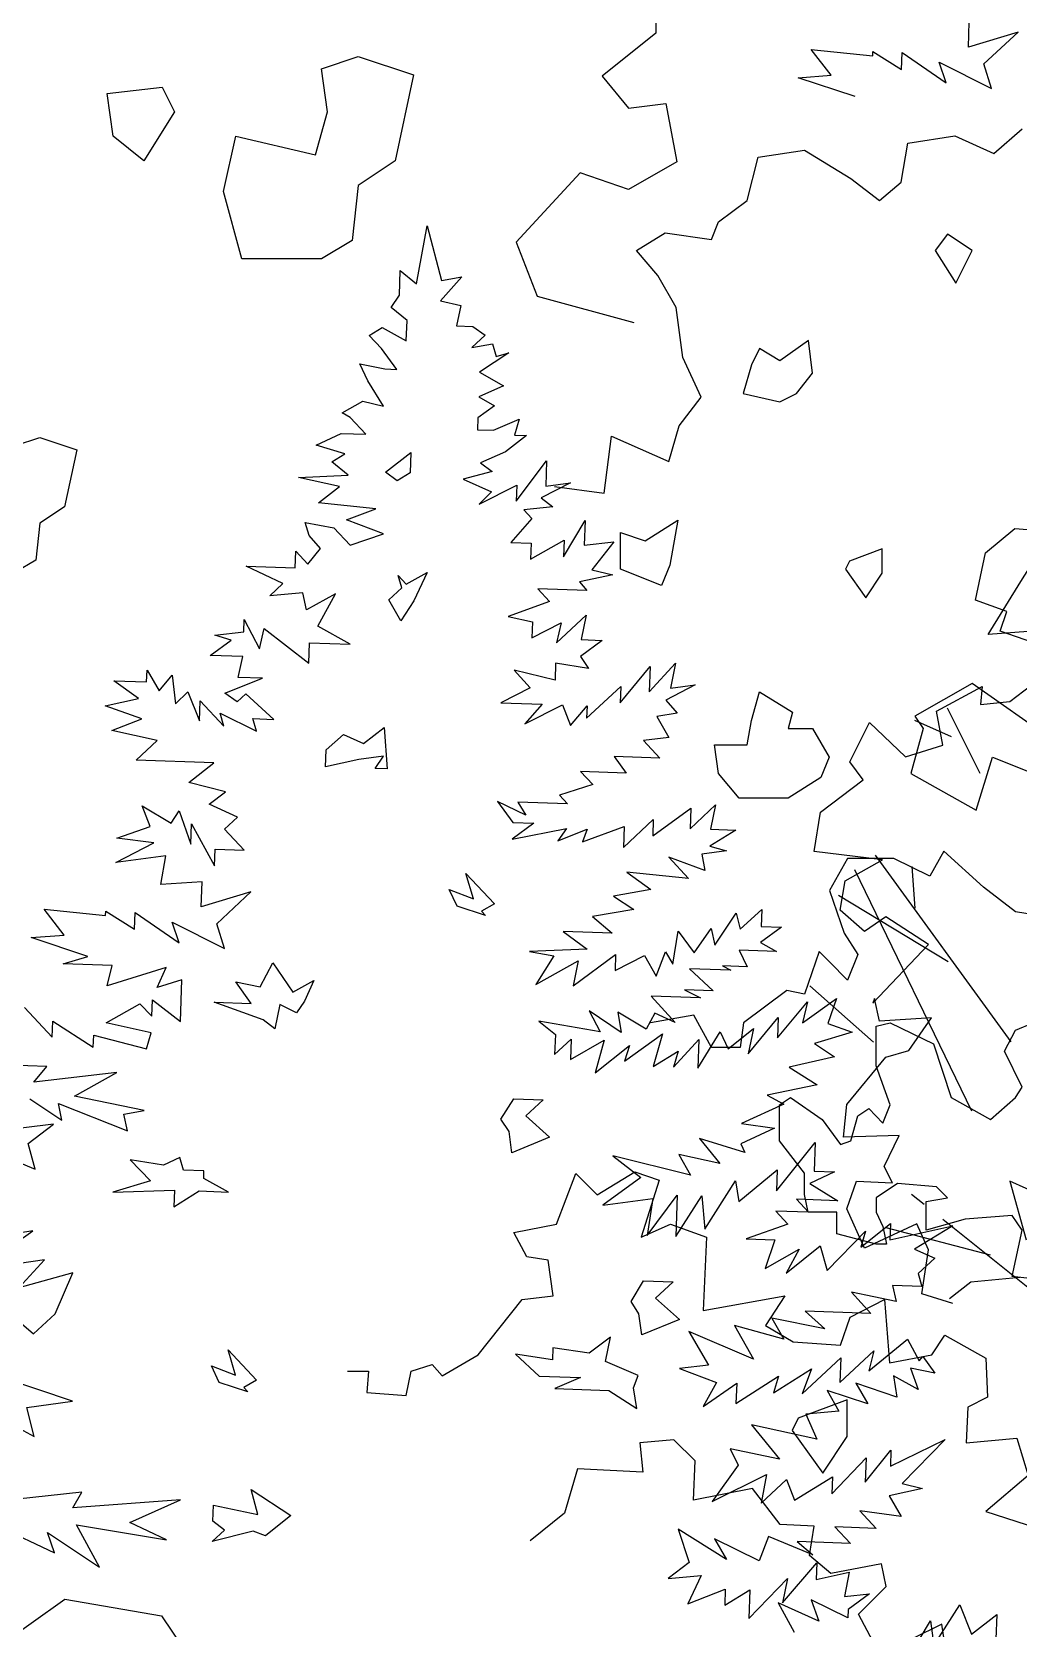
# Model space of a CAD drawing. Header units: inches. Extents: x -11 to 128, y 7 to 56.
# Drawn here: x 54.617 to 54.903, y 23.3852 to 23.8482 of the extents above; entities that cross this region are included whole.
import ezdxf

# ---------------------------------------------------------------- set-up
doc = ezdxf.new("R2010")
doc.units = ezdxf.units.IN
doc.header["$MEASUREMENT"] = 0
doc.layers.add('CAY', color=94, linetype='Continuous')
doc.layers.add('CAY-3', color=61, linetype='Continuous')
picture_1 = doc.add_image_def('image1.jpg', size_in_pixel=(1680, 1093))

# ---------------------------------------------------------------- blocks, each defined once
blk = doc.blocks.new('A$C76451831')
at = {"layer": 'CAY'}
for p, q in [((1580.1, 1739.3), (1673.3, 1805.4)), ((1673.3, 1805.4), (1735.8, 1794.7)), ((1735.8, 1794.7), (1756.4, 1764.1)), ((4318.3, 1371.1), (4318.3, 1336.3)), ((4520.1, 1327.3), (4520.7, 1343.6)), ((4318.3, 1336.3), (4283.5, 1308.6)), ((4552.2, 1337), (4520.1, 1327.3)), ((4530.1, 1316.5), (4552.2, 1337)), ((4431.5, 1309.1), (4418.5, 1325.8)), ((4418.5, 1325.8), (4458.3, 1321.7)), ((4458.3, 1321.7), (4458.4, 1324.4)), ((4458.4, 1324.4), (4477, 1312.9)), ((4477, 1312.9), (4477.4, 1323.8)), ((4477.4, 1323.8), (4505.7, 1304.2)), ((4501.2, 1317.5), (4535, 1300.5)), ((4505.7, 1304.2), (4501.2, 1317.5)), ((4535, 1300.5), (4530.1, 1316.5)), ((4283.5, 1308.6), (4300.6, 1287.9)), ((4410.2, 1307.5), (4431.5, 1309.1)), ((4446.9, 1295.4), (4410.2, 1307.5)), ((4300.6, 1287.9), (4324.7, 1290.9)), ((4324.7, 1290.9), (4331.8, 1253.1)), ((4481, 1265.2), (4511.3, 1269.9)), ((4511.3, 1269.9), (4536.5, 1258.5)), ((4536.5, 1258.5), (4554.9, 1274.6)), ((4384.3, 1256.1), (4414.2, 1260.8)), ((4414.2, 1260.8), (4444.1, 1242.4)), ((4476.7, 1240), (4481, 1265.2)), ((4331.8, 1253.1), (4300.6, 1235.4)), ((4377.3, 1228.2), (4384.3, 1256.1)), ((4269.3, 1246.1), (4228, 1201.2)), ((4300.6, 1235.4), (4269.3, 1246.1)), ((4444.1, 1242.4), (4462.6, 1228.2)), ((4462.6, 1228.2), (4476.7, 1240)), ((4358.8, 1214.4), (4377.3, 1228.2)), ((4305.7, 1196), (4324.2, 1207.4)), ((4324.2, 1207.4), (4354.1, 1203)), ((4354.1, 1203), (4358.8, 1214.4)), ((4228, 1201.2), (4241.6, 1166.4)), ((4319.5, 1179.8), (4305.7, 1196)), ((4331.3, 1159), (4319.5, 1179.8)), ((4241.6, 1166.4), (4304.1, 1149.3)), ((4335.6, 1126.7), (4331.3, 1159)), ((4347.4, 1101.2), (4335.6, 1126.7)), ((4333.2, 1082.7), (4347.4, 1101.2)), ((4284.9, 1039.1), (4289.6, 1076)), ((4289.6, 1076), (4326.6, 1059.5)), ((4326.6, 1059.5), (4333.2, 1082.7)), ((4252.7, 1043.4), (4284.9, 1039.1)), ((4527.8, 857.9), (4506.6, 900.2)), ((4509.3, 881.7), (4485.5, 892.2)), ((4547.7, 684.5), (4460.2, 805.1)), ((4504.2, 807.8), (4495.2, 791.7)), ((4529.8, 784.6), (4504.2, 807.8)), ((4442.1, 803.1), (4430.3, 782.3)), ((4472, 803.1), (4442.1, 803.1)), ((4522.3, 639.8), (4446.8, 795.6)), ((4495.2, 791.7), (4472, 803.1)), ((4485.8, 770.9), (4483.8, 797.9)), ((4550.6, 768.5), (4529.8, 784.6)), ((4430.3, 782.3), (4439.8, 754.7)), ((4507, 736.3), (4436.2, 779.1)), ((4580.5, 763.8), (4550.6, 768.5)), ((4439.8, 754.7), (4448.8, 741)), ((4423.7, 742.9), (4414.2, 715.4)), ((4430.3, 736.3), (4423.7, 742.9)), ((4442.1, 724.5), (4430.3, 736.3)), ((4448.8, 741), (4442.1, 724.5)), ((4402.8, 717.8), (4374.9, 696.9)), ((4414.2, 715.4), (4402.8, 717.8)), ((4458.8, 684.4), (4417.8, 720.8)), ((4342.7, 701.7), (4314.8, 696.9)), ((4354.1, 680.8), (4342.7, 701.7)), ((4374.9, 696.9), (4372.6, 680.8)), ((4372.6, 680.8), (4354.1, 680.8)), ((4491.5, 579.5), (4483.4, 586)), ((4541.2, 539.6), (4503.7, 569.7)), ((4534.5, 546.7), (4466.9, 564.4)), ((4589.9, 500.7), (4541.2, 539.6))]:
    blk.add_line(p, q, dxfattribs=at)
for points in [[(530, 749.3), (509.9, 755.6), (514.2, 784.1), (506.8, 800.9), (473, 785.1), (461.4, 810.4), (467.7, 828.4), (490.9, 827.3), (485.7, 837.9), (495.2, 857.9), (459.3, 856.8), (461.4, 877.9), (486.7, 908.5), (501.5, 912.7), (516.3, 933.8), (482.5, 931.7), (479.3, 946.5), (478.3, 943.3), (514.2, 981.3), (486.7, 999.2), (473, 989.7), (457.2, 1003.4), (460.4, 1022.4), (484.6, 1036.1), (440.3, 1041.4), (444.5, 1066.7), (472, 1087.8), (463.5, 1099.4), (476.2, 1124.7), (499.4, 1102.6), (523.6, 1110), (519.4, 1132.1), (549, 1147.9), (547.9, 1136.3), (566.9, 1138.4), (584.8, 1152.1)], [(581.7, 1176.4), (560.6, 1183.8), (564.8, 1196.4), (544.7, 1203.8), (551.1, 1234.4), (570.1, 1250.2), (594.3, 1248.1)], [(3893.2, 371.5), (3929.8, 354.3), (3925.3, 367.6), (3958.9, 345.2), (3944, 372.4), (4002.2, 362.7), (3978.5, 373.9), (4011.2, 388.7), (3941.7, 383.4), (3947.5, 393.6), (3893.8, 387.8)], [(3890.3, 443.7), (3916.6, 429.6), (3911.8, 448.3), (3941.4, 452.3), (3896.6, 467.5)], [(3890.2, 518), (3916.2, 495.8), (3930.2, 508.9), (3941.6, 535.3), (3906.8, 525.6), (3923.3, 543.6), (3880.5, 537.4), (3915.8, 562.4), (3862.5, 553.9)], [(3896.2, 611.2), (3917.2, 602.3), (3912.8, 618.8), (3929.1, 631.3), (3894, 627.1)], [(3913.8, 647.7), (3934.6, 633.9), (3932.3, 644.8), (3976.9, 627), (3974.6, 637.9), (3987.8, 640.2), (3942.8, 649.4), (3970.1, 664.8), (3916.4, 658.5), (3924.9, 668.7), (3887.8, 670)], [(3910.4, 706.8), (3928.3, 687.6), (3928.7, 698), (3954.8, 681.2), (3955.1, 688.9), (3989.2, 680), (3992.3, 690.3), (3963.1, 696.8), (3984.8, 709.2), (3992.7, 701.2), (3993, 711.6), (4011.1, 697.8), (4012.1, 724.6), (3996, 719.7), (4001.9, 732.6), (3963.9, 720.8), (3967.1, 733.8), (3935.4, 734.9), (3951.4, 739.8), (3914.7, 752), (3936, 753.5), (3923, 770.3), (3962.8, 766.2), (3962.9, 768.9), (3981.5, 757.4), (3981.9, 768.2), (4010.2, 748.6), (4005.7, 761.9), (4039.5, 744.9), (4034.6, 760.9), (4056.7, 781.5), (4024.6, 771.7), (4025.2, 788), (3998.4, 786.2), (4001.7, 804.7), (3969.4, 800.4), (3993.9, 813.1), (3970, 816.2), (3991.5, 823.6), (3986.5, 837), (4005.2, 825.9), (4010.4, 833.9), (4017.9, 812.3), (4018.3, 825.4), (4033.2, 798.2), (4033.6, 809), (4052.2, 808.4), (4039.5, 822), (4047.9, 829.8), (4029.6, 838.2), (4040.3, 846), (4016.5, 852.2), (4032.8, 864.8), (3982.6, 866.6), (3996.2, 879.2), (3966.9, 885.7), (3986.2, 893.2), (3962.5, 901.7), (3984, 906.4), (3968.1, 917.8), (3989.3, 917.1), (3989.6, 924.8), (3997.3, 911.4), (4005.8, 921.5), (4007.9, 902.9), (4015.9, 910.7), (4023.4, 891.9), (4023.8, 905), (4039.1, 888.6), (4036.7, 896.9), (4060.3, 885.2), (4057.8, 893.4), (4071.4, 892.9), (4053.4, 909.4), (4047.8, 904.2), (4039.8, 909.9), (4064.2, 919.5), (4048.4, 920), (4051.5, 933.5), (4030.3, 934.3), (4043.8, 944.2), (4033.4, 947.3), (4052.1, 949.4), (4052.4, 957.5), (4062.1, 938.6), (4065.3, 951.6), (4094, 929.3), (4094.4, 942.4), (4120.7, 941.5), (4099.8, 953.1), (4111.4, 974), (4092.5, 963.8), (4090.1, 974.8), (4068.8, 972.8), (4077.2, 980.7), (4053.6, 991.9), (4085.3, 990.8), (4085.6, 1001.7), (4093.5, 993.3), (4101.6, 1003.4), (4094.2, 1011.8), (4091.7, 1020.1), (4110.2, 1016.7), (4120.7, 1005.5), (4142.2, 1012.9), (4118.5, 1021.8), (4137.3, 1028.9), (4100.3, 1032.9), (4113.8, 1043.3), (4087.3, 1049.2), (4119.5, 1050.8), (4109, 1059.4), (4117.3, 1064.5), (4098.9, 1070.1), (4115, 1077.7), (4130.9, 1077.2), (4120.8, 1088), (4115.5, 1090.9), (4128.9, 1098.6), (4142.4, 1095.4), (4132.1, 1111.6), (4127, 1122.6), (4143.2, 1119.4), (4150.9, 1119.1), (4141, 1132.6), (4133.1, 1141), (4141.4, 1146.2), (4157, 1137.5), (4157.5, 1150.6), (4147.3, 1159.1), (4152.6, 1167.1), (4153.1, 1182.9), (4163.7, 1174.4), (4170.5, 1211.8), (4179.7, 1176.6), (4192.9, 1178.8), (4179.2, 1163.4), (4192.2, 1160.3), (4189.5, 1147.2), (4199.9, 1146.8), (4207.9, 1141.1), (4199.4, 1133.3), (4212.7, 1135.5), (4215.1, 1127.3), (4223.3, 1129.7), (4204.3, 1117.2), (4219.9, 1108.5), (4203.8, 1101.4), (4214, 1095.6), (4203.3, 1087.8), (4203, 1080.1), (4213.4, 1079.7), (4230, 1086.9), (4226.9, 1076.5), (4234.6, 1076.3), (4221.1, 1065.9), (4205, 1058.7), (4212.5, 1053), (4193.8, 1048.2), (4212, 1039.9), (4204.1, 1032), (4228.5, 1044.3), (4228.1, 1033.9), (4247.6, 1060), (4247.1, 1043.7), (4263, 1045.8), (4244.1, 1036.1), (4251.6, 1030.3), (4232.9, 1028.3), (4238.2, 1022.7), (4224.5, 1007.3), (4237.6, 1006.8), (4237.3, 996.4), (4259, 1008.8), (4258.6, 997.9), (4272.6, 1021.5), (4272, 1005.6), (4291.1, 1007.7), (4276.9, 989.6), (4290.4, 986.4), (4268.9, 981.7), (4273.7, 976.1), (4242, 977.2), (4249.5, 969.2), (4222.8, 959.3), (4238.6, 956), (4238.2, 945.6), (4257.1, 955.4), (4254, 942.3), (4273.2, 960.2), (4269.9, 944.5), (4283.5, 944), (4269.5, 933.6), (4274.7, 925.7), (4253.5, 929.2), (4253.1, 918.3), (4226.6, 924.7), (4237.1, 913.4), (4218.2, 903.7), (4244.9, 902.7), (4233.5, 890), (4258, 902.3), (4263, 889), (4273.8, 901.7), (4273.5, 893.6), (4295.6, 914.1), (4295.2, 903.7), (4314.6, 927.1), (4314, 910.8), (4331, 929.2), (4327.7, 913), (4343.6, 915.2), (4324.7, 905.4), (4332.1, 897), (4318.9, 894.7), (4326.6, 881.3), (4310.2, 879.2), (4320.7, 867.9), (4291.3, 868.9), (4299.1, 858.2), (4269.6, 859.3), (4277.5, 850.8), (4256, 843.9), (4261.2, 838.3), (4229.1, 839.4), (4234.2, 831), (4215.9, 839.8), (4225.9, 826.3), (4239.5, 825.9), (4225.5, 815.5), (4260.6, 822.4), (4254.9, 814.4), (4273.8, 821.9), (4270.8, 813.9), (4297.8, 823.8), (4297.4, 810.2), (4316.6, 828.2), (4316.2, 817.7), (4340.9, 835.5), (4340.4, 822.3), (4356.8, 837.6), (4353.5, 821.9), (4369.8, 821.3), (4353.1, 811), (4363.9, 807.9), (4348, 805.8), (4349.9, 795.3), (4326.6, 803.8), (4339.3, 790.2), (4299.5, 794.3), (4315, 782.9), (4290.8, 778.7), (4304.1, 770.1), (4277.2, 765.6), (4290, 754.7), (4258.3, 755.8), (4273.8, 744.4), (4236.6, 743), (4252.3, 740.2), (4240.8, 721.6), (4268.1, 736.9), (4264.8, 720.7), (4292.2, 741.1), (4291.9, 730.6), (4310.8, 740.4), (4318.5, 727), (4324.5, 742.7), (4329.2, 734.8), (4332.6, 756), (4343, 742), (4354, 757.9), (4356.3, 747), (4370.2, 767.8), (4372.6, 757.3), (4386.6, 770), (4386.2, 759.1), (4399.3, 758.6), (4385.9, 748.7), (4396.1, 742.9), (4372.1, 743.7), (4377.2, 733.1), (4361.3, 733.7), (4366.6, 730.8), (4339.9, 731.7), (4355.3, 717.6), (4336.8, 718.2), (4347, 712.9), (4315.3, 714), (4330.6, 697.1), (4317.6, 703), (4311.9, 692.8), (4293.7, 703.8), (4295.9, 690.6), (4275.1, 704.5), (4282.3, 691.1), (4242.7, 697.9), (4253.3, 689.4), (4252.8, 676.3), (4263.6, 686.3), (4263.1, 673.2), (4284.9, 685.6), (4279.1, 664.5), (4301.1, 682.3), (4298, 672), (4322.6, 689.7), (4316.4, 668.6), (4332.6, 678.5), (4329.6, 668.1), (4346.1, 686.1), (4345.4, 667.6), (4359.8, 691.1), (4364.9, 680), (4381.2, 693.1), (4377.9, 676.9), (4397.3, 700.2), (4396.8, 687.1), (4416.2, 710.4), (4413, 696.9), (4434.9, 712.5), (4429.3, 696.4), (4445, 690.8), (4420.7, 683.5), (4433.6, 674.9), (4404.3, 668.2), (4422.5, 656.7), (4390.1, 650.1), (4400.8, 644.3), (4373.6, 631.7), (4394.8, 628.7), (4373.2, 618.6), (4375.7, 613), (4346.5, 622.2), (4359.6, 605.9), (4333, 611.8), (4340.7, 598.4), (4290.4, 611), (4308.5, 596.8), (4283.9, 579.1), (4316.2, 583.4), (4312.6, 559.5), (4332.1, 585.5), (4331.2, 558.8), (4348, 585), (4349.9, 563.6), (4369.6, 594.7), (4371.9, 581.4), (4396.6, 601.9), (4396.1, 588.3), (4421.2, 619.6), (4420.6, 601), (4433.7, 600.6), (4417.6, 593), (4435.8, 581.9), (4409.1, 582.8), (4416.9, 574.4), (4395.7, 575.2), (4403.5, 566.7), (4376.5, 557.2), (4395, 556.6), (4388.9, 538.2), (4410.7, 550.6), (4402.4, 535), (4424.3, 552.8), (4428.8, 536.8), (4453.7, 562.3), (4450.6, 551.9), (4469.7, 567.1), (4469.3, 556.7), (4510, 565.7), (4485.4, 550.7), (4498.4, 544.8), (4487.6, 534.8), (4490, 526.5), (4471, 527.2), (4473.4, 516.7), (4444.6, 522.7), (4457.2, 509.1), (4414.7, 510.6), (4427.4, 499.2), (4393.2, 505.9), (4400.9, 492.5), (4369.1, 501.3), (4381.4, 479.5), (4339.5, 497.3), (4352.3, 475.6), (4333.6, 473.5), (4357.4, 464.5), (4348.7, 449), (4370.5, 464.1), (4370, 450.9), (4397.4, 468.6), (4394.3, 457.8), (4418.8, 473.3), (4412.8, 457.1), (4437.7, 480.3), (4437.1, 464.5), (4459.1, 485), (4455.9, 472), (4480.7, 492.4), (4488.3, 478.5), (4490.7, 481.2), (4498.5, 470.5), (4482.7, 473.7), (4487.7, 460), (4471.7, 468.7), (4473.9, 455), (4447.5, 464.1), (4455.2, 450.7), (4428.8, 459.3), (4436.5, 445.9), (4415.1, 443.9), (4422.2, 427.8), (4380, 437), (4398.2, 415), (4366.3, 421.6), (4371.3, 411), (4354.7, 387.5), (4389.7, 404.9), (4386.3, 386.4), (4402.7, 401.7), (4407.7, 388.4), (4432.3, 403.4), (4431.9, 392.6), (4454, 415.8), (4453.4, 400), (4470, 420.7), (4469.7, 410.3), (4505.2, 427.6), (4477.4, 399.1), (4490.4, 396), (4469, 391.3), (4476.7, 377.8), (4450.1, 381.5), (4460.6, 370.2), (4433.8, 371.2), (4443.9, 360.4), (4409.5, 361.6), (4419.6, 353.1), (4391, 365), (4385, 349.3), (4356.1, 363.5), (4363.8, 350.1), (4332.7, 369.7), (4339.7, 348.2), (4326.2, 337.8), (4347.6, 339.7), (4338.8, 321.5), (4363.1, 331), (4362.7, 320.6), (4379, 330.5), (4378.3, 311.9), (4403.2, 337.8), (4400, 322), (4422.2, 348), (4421.8, 337.1), (4443.2, 341.8), (4440, 326.1), (4456.3, 327.8), (4442.4, 317.8), (4442.2, 312.4), (4418.6, 324.1), (4423.6, 310.3), (4397.2, 322.1), (4407.5, 303.2)], [(4481.7, 287), (4495.6, 310.5), (4497.8, 294.6), (4514.6, 320.8), (4522.1, 301.9), (4538.4, 314.5), (4537.8, 298.6)], [(588, 818.9), (566.9, 828.4), (577.4, 790.4)], [(573.2, 766.1), (541.6, 763), (527.9, 752.4)], [(4569.1, 530.6), (4548.3, 533), (4554.9, 562.8), (4548.3, 572.3), (4518, 569.9), (4492.8, 562.8), (4492.8, 581.3), (4506.6, 583.7), (4499.5, 590.8), (4474.4, 593.1), (4460.6, 583.7), (4460.6, 574.6), (4464.9, 565.2), (4467.3, 553.8), (4460.6, 553.8), (4435.1, 560.5), (4435.1, 574.6), (4416.6, 574.6), (4414.2, 586), (4414.2, 599.8), (4398.1, 620.6), (4398.1, 643.8), (4405.2, 648.6), (4425.6, 634.4), (4437.4, 618.3), (4444.1, 620.6), (4448.8, 636.8), (4455.9, 641.5), (4464.9, 632), (4469.6, 643.8), (4460.6, 669), (4460.6, 694.6), (4469.6, 696.9), (4497.6, 683.2), (4509, 648.6), (4534.5, 634.4), (4550.6, 648.6), (4554.9, 655.2), (4543.5, 678.5), (4550.6, 692.2), (4562, 696.9)]]:
    blk.add_lwpolyline(points, dxfattribs=at)
for points in [[(4038.9, 1234.1), (4046.9, 1269.7), (4098.3, 1257.8), (4106.2, 1285.6), (4102.3, 1313.3), (4126, 1321.2), (4161.7, 1309.3), (4149.8, 1253.9), (4126, 1238), (4122.1, 1202.4), (4102.3, 1190.5), (4050.8, 1190.5)], [(3967.7, 1269.7), (3963.7, 1297.4), (3999.3, 1301.4), (4007.3, 1285.6), (3987.5, 1253.9)], [(4522.5, 1195.9), (4506.6, 1206.4), (4498.7, 1195.9), (4511.9, 1174.8)], [(4419.5, 1116.7), (4416.9, 1137.8), (4398.4, 1124.6), (4385.2, 1132.5), (4380, 1122), (4374.7, 1103.5), (4398.4, 1098.2), (4409, 1103.5)], [(3862.3, 1017), (3867.6, 1040.8), (3901.9, 1032.9), (3907.2, 1051.4), (3904.5, 1069.8), (3920.4, 1075.1), (3944.1, 1067.2), (3936.2, 1030.2), (3920.4, 1019.7), (3917.7, 995.9), (3904.5, 988), (3870.2, 988)], [(4143.6, 1052.7), (4159.9, 1065.3), (4159.5, 1052.2), (4151.1, 1047)], [(4295.5, 989.9), (4295.5, 1013.7), (4311.3, 1008.4), (4332.5, 1021.6), (4327.2, 992.6), (4321.9, 979.4)], [(4443.3, 995.2), (4440.7, 989.9), (4453.9, 971.5), (4464.4, 987.3), (4464.4, 1003.1)], [(4554.1, 982), (4567.3, 1003.1), (4591.1, 1000.5), (4593.7, 982), (4599, 968.8), (4606.9, 968.8), (4593.7, 942.4), (4567.3, 950.3), (4533, 947.7)], [(4145.7, 970.1), (4154.1, 978), (4151.7, 985.8), (4156.9, 980.2), (4170.4, 987.9), (4162, 969.6), (4153.4, 956.7)], [(4403.7, 887), (4419.5, 887), (4430.1, 868.5), (4424.8, 855.3), (4403.7, 842.1), (4372, 842.1), (4358.8, 857.9), (4356.2, 876.4), (4377.3, 876.4), (4380, 892.2), (4385.2, 910.7), (4406.4, 897.5)], [(4562.1, 857.9), (4575.3, 879), (4522.5, 916), (4485.5, 894.9), (4490.8, 887), (4482.9, 857.9), (4525.1, 834.2), (4535.7, 868.5)], [(4144.6, 860.9), (4136.9, 861.2), (4142.2, 869.2), (4126.3, 867), (4104.8, 862.3), (4105.2, 873.2), (4116.4, 883.2), (4129.3, 877.3), (4142.8, 887.7)], [(4208.2, 766.2), (4189.8, 772.3), (4184.7, 782.9), (4200.4, 776.9), (4195.5, 793.4), (4213.9, 773.7), (4205.6, 769)], [(4064.6, 698.7), (4032.9, 710.2), (4056.9, 709.4), (4046.9, 723.3), (4062.7, 720.1), (4070.9, 735.6), (4083.8, 716.6), (4097.3, 724.3), (4091.3, 710.9), (4086.1, 703.4), (4075.4, 708.7), (4072.1, 693)], [(4223.4, 626.6), (4218.2, 634.5), (4226.4, 647.8), (4245.4, 647.1), (4234.2, 636.7), (4249.6, 623), (4225.2, 612.9)], [(4013.2, 601.7), (4010.8, 609.9), (4000.2, 604.8), (3978.6, 608.3), (3991.7, 594.7), (3967.4, 587.4), (4007.3, 588.7), (4006.9, 577.9), (4023.2, 588.2), (4042.2, 587.5), (4026.2, 596.2), (4026.3, 601.2)], [(4307.3, 508.9), (4302.2, 516.8), (4310.3, 530.1), (4329.4, 529.4), (4318.1, 518.9), (4333.5, 505.2), (4309.1, 495.2)], [(4054.6, 458.4), (4036.2, 464.5), (4031.1, 475.1), (4046.8, 469.1), (4041.9, 485.6), (4060.3, 465.9), (4052, 461.2)], [(4303.8, 461), (4306.8, 469), (4285.8, 477.9), (4289, 493.7), (4275.1, 483.3), (4251.6, 486.8), (4251.4, 479.1), (4227.5, 482.7), (4242.8, 468.5), (4269.5, 467.6), (4253, 460.5), (4287.8, 459.2), (4306, 447.7)], [(4032, 374.8), (4032.4, 385.2), (4061.2, 379.2), (4056.8, 395.2), (4082.5, 378.5), (4066.1, 365.4), (4058.1, 368.4), (4031.6, 361.7), (4039.5, 369.1)]]:
    blk.add_lwpolyline(points, close=True, dxfattribs=at)
at = {"layer": 'CAY-3'}
for points in [[(138.9, 705.6), (152.6, 705.6), (151.5, 691.9), (176.9, 689.8), (180, 705.6), (193.7, 709.9), (200.1, 702.5), (223.3, 716.2), (251.7, 752), (271.8, 754.2), (268.6, 777.4), (254.9, 779.5), (246.5, 795.3), (273.9, 800.6), (286.5, 833.3), (300.3, 819.5), (324.5, 834.3), (340.3, 829), (328.7, 792.1), (347.7, 800.6), (370.9, 792.1), (368.8, 744.7), (421.5, 754.2), (408.9, 735.2), (426.8, 724.6), (457.4, 722.5), (463.7, 740.4), (485.9, 752), (489, 710.9), (516.5, 716.2), (524.9, 728.8), (551.3, 714.1), (552.3, 688.8), (539.7, 682.4), (538.6, 659.2), (571.3, 662.4), (578.7, 638.1), (551.3, 614.9), (584, 604.4)], [(528.1, 507.4), (522.8, 542.2), (503.8, 532.7)], [(478.5, 530.6), (469, 548.5), (486.9, 566.4), (483.8, 581.2), (451.1, 574.9), (437.4, 586.5), (440.5, 605.4), (418.4, 606.5), (400.5, 629.7), (362.5, 622.3), (363.5, 647.6), (349.8, 661.3), (327.7, 659.2), (329.8, 640.3), (287.6, 642.4), (279.2, 613.9), (257, 596)]]:
    blk.add_lwpolyline(points, dxfattribs=at)
blk.add_lwpolyline([(430.1, 675.3), (426.1, 667.3), (445.9, 639.6), (461.7, 663.4), (461.7, 687.1)], close=True, dxfattribs=at)

msp = doc.modelspace()

# ---------------------------------------------------------------- block references
at = {"layer": 'CAY', "xscale": 0.0004489089019145984, "yscale": 0.0004489089019145984, "zscale": 0.0004489089019145984}
for p in [(52.85948, 23.24794), (54.64618, 23.14297), (53.87545, 22.58311)]:
    msp.add_blockref('A$C76451831', p, dxfattribs=at)

# ---------------------------------------------------------------- pictures from other files: only their frames are drawn
image = msp.add_image(picture_1, insert=(12.49661, 7.37723), size_in_units=(74.4025, 48.40591))
image.dxf.flags = 6

doc.saveas('drawing.dxf')
